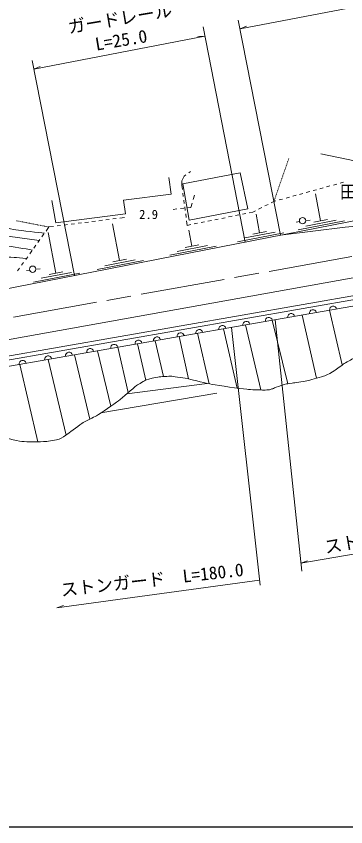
# Model space of a CAD drawing. Units: millimetres, scale not verified. Extents: x 40000 to 680000, y 20000 to 380000.
# Drawn here: x 218501 to 265470, y 205000 to 320684 of the extents above; entities that cross this region are included whole.
import ezdxf
from ezdxf.enums import TextEntityAlignment as Align

# ---------------------------------------------------------------- set-up
doc = ezdxf.new("R2010")
doc.units = ezdxf.units.MM
doc.header["$LTSCALE"] = 1000
doc.linetypes.add('CHAIN', pattern=[18.5, 12, -1.5, 3.5, -1.5])
for name, color, linetype, lineweight in [('M-BMK', 2, 'CHAIN', 13), ('M-STR-HTXT', 7, 'Continuous', 13), ('M-TTL-BAND', 7, 'Continuous', 25), ('M-WORK', 1, 'Continuous', 13)]:
    doc.layers.add(name, color=color, linetype=linetype, lineweight=lineweight)
doc.styles.add('ＭＳ ゴシック', font='')
doc.styles.get('ＭＳ ゴシック').set_extended_font_data('MS Gothic')

msp = doc.modelspace()

# ---------------------------------------------------------------- linework, layer by layer
at = {"layer": 'M-BMK'}
msp.add_line((266353, 286383), (206628, 275676), dxfattribs=at)
at = {"layer": 'M-STR-HTXT'}
for p, q in [((250152, 320133), (256174, 289430)), ((245124, 319146), (251146, 288443)), ((245384, 317817), (244401, 317812)), ((220763, 314368), (226785, 283665)), ((259194, 241487), (255385, 277358)), ((253261, 239480), (249194, 276276)), ((253180, 240214), (224303, 236260)), ((224303, 236260), (225235, 236574))]:
    msp.add_line(p, q, dxfattribs=at)
for points in [[(282293, 325029), (250396, 318888), (251309, 319252)], [(245384, 317817), (221007, 313124), (221921, 313488)], [(291741, 248242), (259076, 242602), (259996, 242948)]]:
    msp.add_lwpolyline(points, dxfattribs=at)
at = {"layer": 'M-TTL-BAND'}
msp.add_line((40000, 205000), (579000, 205000), dxfattribs=at)
at = {"layer": 'M-WORK'}
for p, q in [((261898, 301034), (288109, 295548)), ((257055, 299533), (257088, 299628)), ((257120, 299722), (257153, 299817)), ((257186, 299911), (257218, 300006)), ((257251, 300100), (257284, 300195)), ((257316, 300289), (257347, 300377)), ((243350, 298510), (243091, 298325)), ((256663, 298399), (256696, 298493)), ((256729, 298588), (256761, 298682)), ((256794, 298777), (256827, 298871)), ((256859, 298966), (256892, 299061)), ((256925, 299155), (256957, 299250)), ((256990, 299344), (257022, 299439)), ((242425, 297849), (242118, 297212)), ((242684, 298034), (242425, 297849)), ((256272, 297265), (256304, 297359)), ((256337, 297454), (256370, 297548)), ((256402, 297643), (256435, 297737)), ((256467, 297832), (256500, 297926)), ((256533, 298021), (256565, 298115)), ((256598, 298210), (256631, 298304)), ((242118, 297212), (242090, 296576)), ((242090, 296576), (242178, 295936)), ((255880, 296130), (255913, 296225)), ((255945, 296319), (255978, 296414)), ((256010, 296508), (256043, 296603)), ((256076, 296697), (256108, 296792)), ((256141, 296887), (256174, 296981)), ((256206, 297076), (256239, 297170)), ((262256, 296187), (261774, 296054)), ((263220, 296453), (262738, 296320)), ((264184, 296719), (263702, 296586)), ((265148, 296985), (264666, 296852)), ((242246, 295441), (242314, 294946)), ((243724, 294503), (243905, 295155)), ((255488, 294996), (255521, 295091)), ((255553, 295185), (255586, 295280)), ((255619, 295374), (255651, 295469)), ((255684, 295563), (255717, 295658)), ((255749, 295752), (255782, 295847)), ((255815, 295941), (255847, 296036)), ((258401, 295122), (257919, 294989)), ((259365, 295388), (258883, 295255)), ((260329, 295654), (259847, 295521)), ((261292, 295921), (260810, 295788)), ((261882, 291483), (261137, 295320)), ((242382, 294450), (242450, 293955)), ((243409, 293370), (243590, 294021)), ((255229, 294247), (254836, 294048)), ((255229, 294247), (255260, 294334)), ((255509, 294324), (255229, 294247)), ((255292, 294429), (255325, 294523)), ((255358, 294618), (255390, 294713)), ((255423, 294807), (255455, 294902)), ((256473, 294590), (255991, 294457)), ((257437, 294856), (256955, 294723)), ((205890, 279567), (278260, 293762)), ((240877, 293119), (241397, 293170)), ((241894, 293219), (242392, 293269)), ((242518, 293459), (242586, 292964)), ((242889, 293318), (243409, 293370)), ((252210, 292723), (251710, 292622)), ((252604, 292922), (252210, 292723)), ((253496, 293372), (253050, 293147)), ((254389, 293823), (253943, 293598)), ((200717, 291640), (221774, 288659)), ((230281, 291498), (230777, 291561)), ((231273, 291623), (231769, 291685)), ((232265, 291748), (232762, 291810)), ((233258, 291873), (233933, 291957)), ((242654, 292469), (242722, 291973)), ((246319, 291533), (245829, 291434)), ((247299, 291731), (246809, 291632)), ((248279, 291929), (247789, 291830)), ((249260, 292127), (248769, 292028)), ((250240, 292325), (249750, 292226)), ((251220, 292523), (250730, 292424)), ((253194, 289783), (252677, 292439)), ((259762, 291490), (260378, 291574)), ((264105, 291579), (259786, 290740)), ((262864, 291674), (260901, 291293)), ((218649, 291472), (218550, 291491)), ((218845, 291434), (218747, 291453)), ((219041, 291396), (218943, 291415)), ((219238, 291359), (219139, 291378)), ((219434, 291321), (219336, 291340)), ((219630, 291283), (219532, 291302)), ((219827, 291245), (219729, 291264)), ((220023, 291207), (219925, 291226)), ((220220, 291169), (220121, 291188)), ((220416, 291131), (220318, 291150)), ((220612, 291093), (220514, 291112)), ((220809, 291055), (220710, 291074)), ((221005, 291017), (220907, 291036)), ((221201, 290980), (221103, 290999)), ((221398, 290942), (221300, 290961)), ((221594, 290904), (221496, 290923)), ((221791, 290866), (221692, 290885)), ((221987, 290828), (221889, 290847)), ((222183, 290790), (222085, 290809)), ((222380, 290752), (222281, 290771)), ((222576, 290714), (222478, 290733)), ((222772, 290676), (222674, 290695)), ((222748, 290027), (223157, 290602)), ((222969, 290639), (222871, 290657)), ((223157, 290602), (223067, 290620)), ((223157, 290602), (223832, 290687)), ((224328, 290749), (224824, 290812)), ((225320, 290874), (225816, 290937)), ((226312, 290999), (226808, 291061)), ((227305, 291124), (227801, 291186)), ((228297, 291249), (228793, 291311)), ((229289, 291373), (229785, 291436)), ((233236, 285812), (232220, 291038)), ((242790, 291478), (242878, 290838)), ((243378, 290939), (242878, 290838)), ((244359, 291137), (243868, 291038)), ((245339, 291335), (244849, 291236)), ((258398, 291304), (258880, 291370)), ((265310, 291477), (258706, 290194)), ((222168, 289213), (222458, 289620)), ((224161, 284026), (223034, 289824)), ((243553, 287866), (243114, 290126)), ((256622, 289777), (250017, 288494)), ((255416, 289879), (251097, 289040)), ((254175, 289974), (252212, 289593)), ((221588, 288398), (221878, 288805)), ((244535, 288057), (242572, 287676)), ((220428, 286768), (220718, 287176)), ((221008, 287583), (221298, 287990)), ((246982, 287860), (240377, 286577)), ((245776, 287962), (241457, 287123)), ((219849, 285954), (220139, 286361)), ((236664, 285806), (230060, 284523)), ((235458, 285908), (231139, 285069)), ((234217, 286003), (232254, 285621)), ((218689, 284324), (218979, 284731)), ((219269, 285139), (219559, 285546)), ((221306, 284568), (221922, 284652)), ((272543, 284416), (207155, 272694)), ((219942, 284383), (220424, 284448)), ((227589, 284020), (220984, 282737)), ((226383, 284122), (222064, 283283)), ((225142, 284217), (223179, 283836)), ((199671, 269092), (272541, 281829)), ((199737, 268540), (274618, 281628)), ((201637, 267964), (277970, 281306)), ((205961, 268720), (277970, 281306)), ((259253, 278034), (261302, 269007)), ((263174, 278720), (264962, 270912)), ((253352, 267343), (251172, 276622)), ((257212, 268237), (254993, 277290)), ((245988, 268221), (244337, 275427)), ((249980, 267611), (248064, 276079)), ((239496, 269261), (238284, 274369)), ((243069, 268926), (241730, 274972)), ((234477, 266974), (232959, 273438)), ((236986, 268749), (235769, 273930)), ((228971, 263167), (226810, 272364)), ((231965, 265012), (230103, 272939)), ((221595, 259953), (219001, 270999)), ((225603, 260907), (223065, 271709)), ((245732, 268254), (234269, 266795)), ((230566, 264056), (247113, 266880))]:
    msp.add_line(p, q, dxfattribs=at)
msp.add_lwpolyline([(223581, 294375), (224143, 291202), (234093, 292491), (233795, 294408), (240571, 295301), (240241, 297648)], dxfattribs=at)
msp.add_lwpolyline([(243132, 291572), (251514, 293201), (250428, 298348), (242259, 296742)], close=True, dxfattribs=at)
for centre in [(259312, 291497), (220856, 284575)]:
    msp.add_circle(centre, 450, dxfattribs=at)
for centre, radius, start, end in [((338665, -348773), 643512, 95.15958, 97.36491), ((260783, 278302), 500, 9.9144, 189.9144), ((263667, 278806), 500, 9.9144, 189.9144), ((254501, 277204), 500, 9.9144, 189.9144), ((257694, 277762), 500, 9.9144, 189.9144), ((247889, 276048), 500, 9.9144, 189.9144), ((251300, 276644), 500, 9.9144, 189.9144), ((241937, 275008), 500, 9.9144, 189.9144), ((244596, 275472), 500, 9.9144, 189.9144), ((235925, 273957), 500, 9.9144, 189.9144), ((238565, 274418), 500, 9.9144, 189.9144), ((229042, 272754), 500, 9.9144, 189.9144), ((232458, 273351), 500, 9.9144, 189.9144), ((223043, 271705), 500, 9.9144, 189.9144), ((226025, 272227), 500, 9.9144, 189.9144), ((219409, 271070), 500, 9.9144, 189.9144)]:
    msp.add_arc(centre, radius, start, end, dxfattribs=at)
for points, knots in [([(163723, 294002), (163911, 293710), (164358, 292760), (164463, 292429), (164563, 292116), (164668, 291130), (164741, 290809), (164771, 290678), (164908, 290293), (164977, 290177), (165080, 290003), (165443, 289513), (165591, 289375), (165736, 289240), (166233, 288903), (166417, 288832), (167069, 288580), (169075, 287965), (169746, 287769), (170129, 287658), (171303, 287420), (171682, 287297), (172118, 287155), (173390, 286635), (173807, 286447), (174394, 286183), (176107, 285295), (176697, 285040), (177096, 284867), (178325, 284420), (178746, 284313), (179004, 284247), (179803, 284166), (180069, 284180), (180547, 284207), (181966, 284456), (182441, 284518), (183048, 284596), (184871, 284837), (185482, 284881), (185884, 284910), (187095, 284886), (187498, 284881), (188240, 284872), (190467, 284859), (191207, 284808), (192050, 284751), (194564, 284427), (195405, 284346), (195800, 284308), (196990, 284221), (197388, 284214), (197575, 284210), (198140, 284248), (198323, 284290), (198978, 284439), (200918, 284990), (201567, 285164), (201891, 285250), (202858, 285525), (203186, 285593), (203572, 285673), (204740, 285862), (205132, 285905), (205638, 285961), (207164, 286064), (207672, 286089), (208748, 286142), (211977, 286276), (213054, 286294), (214085, 286311), (217180, 286306), (218210, 286261), (218556, 286246), (219272, 286182), (219959, 286109)], [0, 0, 0, 0, 1, 1, 1, 2, 2, 2, 3, 3, 3, 4, 4, 4, 5, 5, 5, 6, 6, 6, 7, 7, 7, 8, 8, 8, 9, 9, 9, 10, 10, 10, 11, 11, 11, 12, 12, 12, 13, 13, 13, 14, 14, 14, 15, 15, 15, 16, 16, 16, 17, 17, 17, 18, 18, 18, 19, 19, 19, 20, 20, 20, 21, 21, 21, 22, 22, 22, 23, 23, 23, 24, 24, 24, 25, 25, 25, 25]), ([(222541, 289737), (221721, 289791), (219269, 290071), (218458, 290203), (217723, 290323), (215545, 290818), (214822, 290996), (213920, 291218), (211228, 291941), (210336, 292201)], [0, 0, 0, 0, 1, 1, 1, 2, 2, 2, 3, 3, 3, 3]), ([(179153, 290784), (179527, 290501), (180719, 289745), (181136, 289528), (181357, 289413), (182078, 289192), (182321, 289132), (182855, 288999), (184469, 288648), (185012, 288565), (185608, 288473), (187410, 288307), (188011, 288258), (188865, 288189), (191428, 287967), (192284, 287975), (193439, 287984), (196894, 288259), (198045, 288343), (198493, 288376), (199831, 288520), (200279, 288555), (200825, 288599), (202465, 288716), (203013, 288740), (204000, 288782), (206964, 288900), (207952, 288881), (208932, 288862), (211871, 288672), (212844, 288551), (214392, 288358), (218674, 287690), (220817, 287315)], [0, 0, 0, 0, 1, 1, 1, 2, 2, 2, 3, 3, 3, 4, 4, 4, 5, 5, 5, 6, 6, 6, 7, 7, 7, 8, 8, 8, 9, 9, 9, 10, 10, 10, 11, 11, 11, 11]), ([(286423, 270320), (286080, 270711), (285124, 271946), (284832, 272376), (284686, 272591), (284372, 273308), (284242, 273533), (284126, 273734), (283756, 274325), (283605, 274501), (283432, 274701), (282855, 275251), (282637, 275398), (282402, 275556), (281626, 275910), (281362, 276012), (281147, 276095), (280480, 276289), (280252, 276319), (279764, 276384), (278289, 276496), (277797, 276484), (277481, 276477), (276549, 276281), (276238, 276225), (276030, 276187), (275401, 276077), (275199, 276012), (274856, 275902), (273850, 275504), (273523, 275351), (273255, 275226), (272477, 274794), (272234, 274624), (272011, 274468), (271427, 273894), (271209, 273731), (270983, 273563), (270282, 273076), (270019, 272971), (269475, 272754), (267764, 272328), (267211, 272135), (266983, 272056), (266339, 271727), (266125, 271616), (265946, 271524), (265418, 271232), (265251, 271120), (264959, 270925), (264131, 270270), (263835, 270081), (263580, 269919), (262784, 269478), (262501, 269373), (262034, 269199), (260592, 268805), (260107, 268693), (259695, 268598), (258442, 268409), (258025, 268342), (257823, 268310), (257209, 268250), (257010, 268201), (256715, 268127), (255853, 267828), (255566, 267728), (255462, 267692), (255158, 267556), (255054, 267519), (254961, 267486), (254679, 267393), (254581, 267378), (254437, 267355), (253996, 267328), (253850, 267330), (253352, 267340), (251860, 267386), (251366, 267439), (250370, 267546), (247393, 267956), (246408, 268133), (245732, 268254), (243742, 268791), (243069, 268926), (242591, 269023), (241143, 269261), (240656, 269290), (240260, 269314), (239066, 269246), (238673, 269191), (238349, 269146), (237390, 268917), (237087, 268794), (236782, 268670), (235929, 268165), (235665, 267968), (235123, 267563), (233615, 266199), (233074, 265793), (232464, 265335), (230566, 264056), (229918, 263655), (229558, 263433), (228396, 262910), (228039, 262683), (227577, 262390), (226287, 261373), (225836, 261064), (225603, 260904), (224891, 260432), (224624, 260341), (224251, 260214), (223080, 260012), (222688, 259987), (222014, 259944), (219982, 259922), (219311, 260001), (218598, 260085), (216491, 260573), (215808, 260794), (214740, 261140), (211608, 262382), (210578, 262830), (209459, 263318), (206146, 264887), (205072, 265468), (204282, 265896), (202213, 267162), (201074, 267906)], [0, 0, 0, 0, 1, 1, 1, 2, 2, 2, 3, 3, 3, 4, 4, 4, 5, 5, 5, 6, 6, 6, 7, 7, 7, 8, 8, 8, 9, 9, 9, 10, 10, 10, 11, 11, 11, 12, 12, 12, 13, 13, 13, 14, 14, 14, 15, 15, 15, 16, 16, 16, 17, 17, 17, 18, 18, 18, 19, 19, 19, 20, 20, 20, 21, 21, 21, 22, 22, 22, 23, 23, 23, 24, 24, 24, 25, 25, 25, 26, 26, 26, 27, 27, 27, 28, 28, 28, 29, 29, 29, 30, 30, 30, 31, 31, 31, 32, 32, 32, 33, 33, 33, 34, 34, 34, 35, 35, 35, 36, 36, 36, 37, 37, 37, 38, 38, 38, 39, 39, 39, 40, 40, 40, 41, 41, 41, 42, 42, 42, 43, 43, 43, 43])]:
    msp.add_open_spline(points, degree=3, knots=knots, dxfattribs=at)
msp.add_open_spline([(222605, 289734), (222605, 289734), (222605, 289734), (222605, 289734)], degree=3, dxfattribs=at)

# ---------------------------------------------------------------- texts
at = {"layer": 'M-STR-HTXT', "style": 'ＭＳ ゴシック'}
for s, rotation, p in [('ガードレール', 9.5, (233518, 318916)), ('L=25.0', 9.5, (233697, 315843)), ('ストンガード\u3000L=33.0', 10.039, (275004, 245636)), ('ストンガード\u3000L=180.0', 6.4, (238023, 238808))]:
    msp.add_text(s, height=1833, rotation=rotation, dxfattribs=at).set_placement(p, align=Align.BOTTOM_CENTER)
msp.add_text('田の浦バス停', height=1833, dxfattribs=at).set_placement((272120, 294151), align=Align.BOTTOM_CENTER)
at = {"layer": 'M-WORK', "style": 'ＭＳ ゴシック'}
msp.add_text('2.9', height=1320, rotation=359.998, dxfattribs=at).set_placement((236016, 291344), align=Align.BOTTOM_LEFT)

doc.saveas('drawing.dxf')
